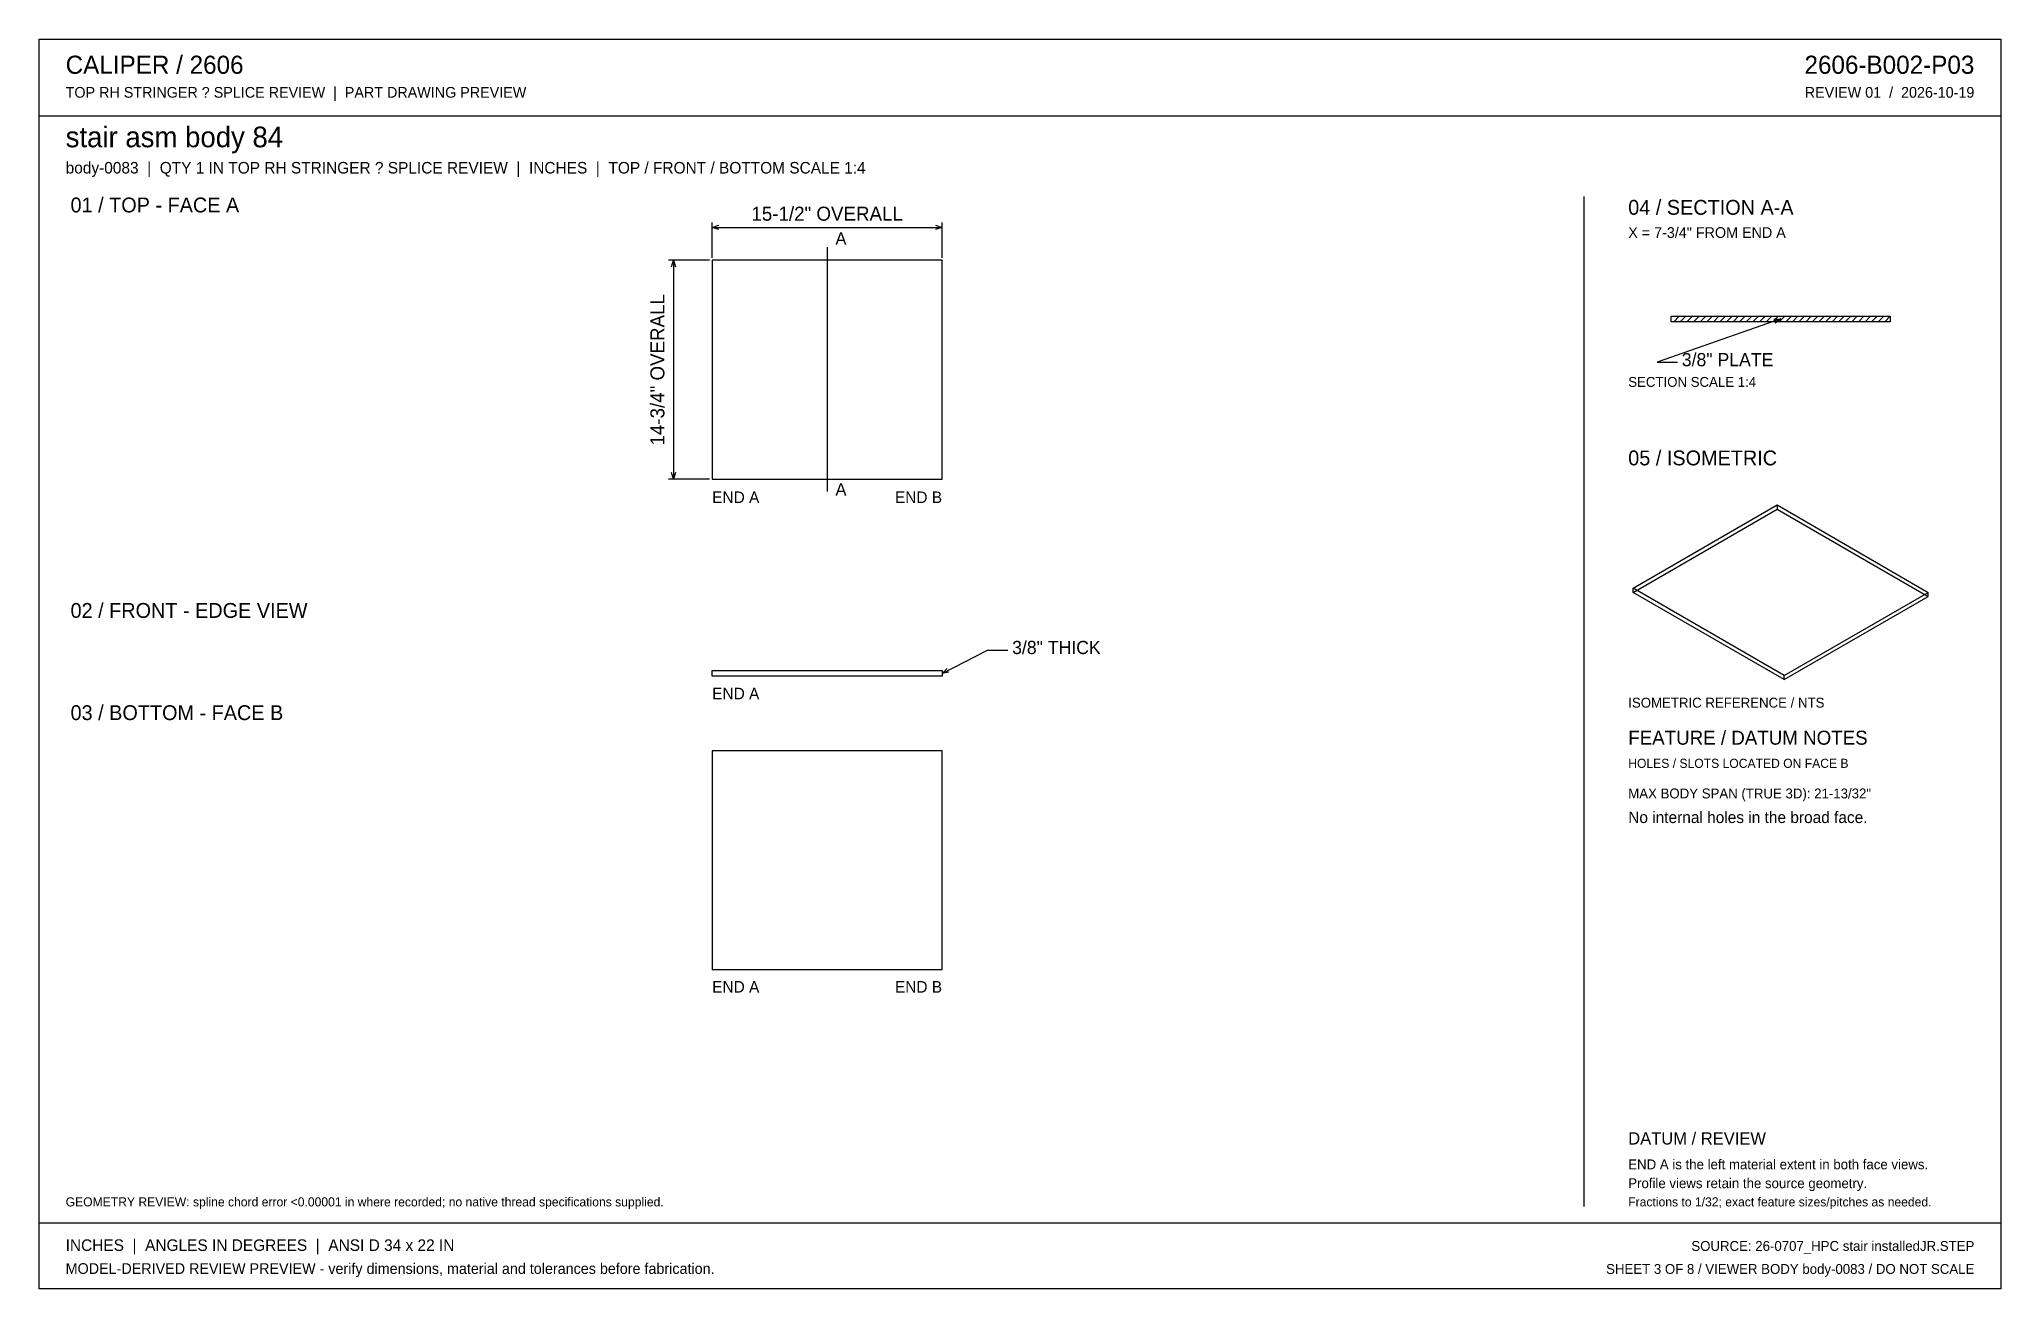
# Model space of a CAD drawing. Header units: inches. Extents: x 2 to 134, y 2 to 86.
import ezdxf
from ezdxf.enums import TextEntityAlignment as Align

# ---------------------------------------------------------------- set-up
doc = ezdxf.new("R2010")
doc.units = ezdxf.units.IN
doc.header["$MEASUREMENT"] = 0

msp = doc.modelspace()

# ---------------------------------------------------------------- linework, layer by layer
at = {"layer": 'ANNOTATION'}
for p, q in [((47.25, 71.38), (47.25, 73.76)), ((47.25, 73.43), (47.69, 73.57)), ((47.25, 73.43), (62.75, 73.43)), ((47.69, 73.29), (47.25, 73.43)), ((62.31, 73.57), (62.75, 73.43)), ((62.75, 73.43), (62.31, 73.29)), ((62.75, 71.38), (62.75, 73.76)), ((55, 72.1), (55, 55.62)), ((47.08, 71.21), (44.31, 71.21)), ((44.5, 70.76), (44.64, 71.21)), ((44.64, 71.21), (44.64, 56.46)), ((44.64, 71.21), (44.78, 70.76)), ((119.28, 67.26), (110.94, 64.35)), ((118.81, 67.24), (119.28, 67.26)), ((119.28, 67.26), (118.9, 66.98)), ((110.94, 64.35), (112.33, 64.35)), ((44.64, 56.46), (44.5, 56.9)), ((44.78, 56.9), (44.64, 56.46)), ((47.08, 56.46), (44.31, 56.46)), ((62.75, 43.37), (65.81, 44.94)), ((62.75, 43.37), (63.08, 43.7)), ((65.81, 44.94), (67.19, 44.94)), ((63.21, 43.45), (62.75, 43.37))]:
    msp.add_line(p, q, dxfattribs=at)
at = {"layer": 'OUTLINE'}
for p, q in [((1.89, 86.11), (134.11, 86.11)), ((1.89, 1.89), (1.89, 86.11)), ((134.11, 86.11), (134.11, 1.89)), ((1.89, 80.94), (134.11, 80.94)), ((106, 75.5), (106, 7.44)), ((62.75, 71.21), (47.25, 71.21)), ((47.25, 71.21), (47.25, 56.46)), ((62.75, 56.46), (62.75, 71.21)), ((111.9, 67.44), (126.65, 67.44)), ((111.9, 67.07), (111.9, 67.44)), ((112.07, 67.07), (112.44, 67.44)), ((112.51, 67.07), (112.89, 67.44)), ((112.96, 67.07), (113.33, 67.44)), ((113.4, 67.07), (113.78, 67.44)), ((113.85, 67.07), (114.22, 67.44)), ((114.29, 67.07), (114.67, 67.44)), ((114.74, 67.07), (115.11, 67.44)), ((115.18, 67.07), (115.56, 67.44)), ((115.62, 67.07), (116, 67.44)), ((116.07, 67.07), (116.44, 67.44)), ((116.51, 67.07), (116.89, 67.44)), ((116.96, 67.07), (117.33, 67.44)), ((117.4, 67.07), (117.78, 67.44)), ((117.85, 67.07), (118.22, 67.44)), ((118.29, 67.07), (118.67, 67.44)), ((118.74, 67.07), (119.11, 67.44)), ((119.18, 67.07), (119.56, 67.44)), ((119.62, 67.07), (120, 67.44)), ((120.07, 67.07), (120.44, 67.44)), ((120.51, 67.07), (120.89, 67.44)), ((120.96, 67.07), (121.33, 67.44)), ((121.4, 67.07), (121.78, 67.44)), ((121.85, 67.07), (122.22, 67.44)), ((122.29, 67.07), (122.67, 67.44)), ((122.74, 67.07), (123.11, 67.44)), ((123.18, 67.07), (123.56, 67.44)), ((123.62, 67.07), (124, 67.44)), ((124.07, 67.07), (124.44, 67.44)), ((124.51, 67.07), (124.89, 67.44)), ((124.96, 67.07), (125.33, 67.44)), ((125.4, 67.07), (125.78, 67.44)), ((125.85, 67.07), (126.22, 67.44)), ((126.29, 67.07), (126.65, 67.44)), ((126.65, 67.44), (126.65, 67.07)), ((126.65, 67.07), (111.9, 67.07)), ((47.25, 56.46), (62.75, 56.46)), ((109.33, 49.12), (119.03, 54.72)), ((109.33, 48.83), (119.03, 54.43)), ((119.03, 54.72), (119.03, 54.43)), ((119.03, 54.72), (129.22, 48.83)), ((119.03, 54.43), (129.22, 48.55)), ((109.33, 48.83), (109.33, 49.12)), ((119.52, 43.23), (109.33, 49.12)), ((119.52, 42.95), (109.33, 48.83)), ((119.52, 43.23), (129.22, 48.83)), ((119.52, 42.95), (129.22, 48.55)), ((129.22, 48.55), (129.22, 48.83)), ((47.25, 43.56), (62.75, 43.56)), ((47.25, 43.18), (47.25, 43.56)), ((62.75, 43.18), (47.25, 43.18)), ((62.75, 43.56), (62.75, 43.18)), ((119.52, 42.95), (119.52, 43.23)), ((62.75, 38.15), (47.25, 38.15)), ((47.25, 38.15), (47.25, 23.4)), ((62.75, 23.4), (62.75, 38.15)), ((47.25, 23.4), (62.75, 23.4)), ((1.89, 6.33), (134.11, 6.33)), ((134.11, 1.89), (1.89, 1.89))]:
    msp.add_line(p, q, dxfattribs=at)

# ---------------------------------------------------------------- texts
at = {"layer": 'ANNOTATION'}
for s, height, p in [('CALIPER / 2606', 1.2222, (3.67, 83.78)), ('TOP RH STRINGER ? SPLICE REVIEW  |  PART DRAWING PREVIEW', 0.7222, (3.67, 82.17)), ('stair asm body 84', 1.3889, (3.67, 78.83)), ('body-0083  |  QTY 1 IN TOP RH STRINGER ? SPLICE REVIEW  |  INCHES  |  TOP / FRONT / BOTTOM SCALE 1:4', 0.7778, (3.67, 77.06)), ('01 / TOP - FACE A', 1, (4, 74.44)), ('04 / SECTION A-A', 1, (109, 74.28)), ('A', 0.833, (55.56, 72.26)), ('X = 7-3/4" FROM END A', 0.7222, (109, 72.72)), ('3/8" PLATE', 0.889, (112.61, 64.07)), ('SECTION SCALE 1:4', 0.6667, (109, 62.68)), ('05 / ISOMETRIC', 1, (109, 57.39)), ('END A', 0.778, (47.25, 54.85)), ('A', 0.833, (55.56, 55.35)), ('02 / FRONT - EDGE VIEW', 1, (4, 47.11)), ('3/8" THICK', 0.889, (67.47, 44.67)), ('END A', 0.778, (47.25, 41.62)), ('03 / BOTTOM - FACE B', 1, (4, 40.22)), ('ISOMETRIC REFERENCE / NTS', 0.6667, (109, 41.06)), ('FEATURE / DATUM NOTES', 0.9444, (109, 38.56)), ('HOLES / SLOTS LOCATED ON FACE B', 0.6111, (109, 37)), ('MAX BODY SPAN (TRUE 3D): 21-13/32"', 0.6667, (109, 34.94)), ('No internal holes in the broad face.', 0.7778, (109, 33.28)), ('END A', 0.778, (47.25, 21.85)), ('DATUM / REVIEW', 0.8333, (109, 11.61)), ('END A is the left material extent in both face views.', 0.6667, (109, 9.94)), ('Profile views retain the source geometry.', 0.6667, (109, 8.67)), ('GEOMETRY REVIEW: spline chord error <0.00001 in where recorded; no native thread specifications supplied.', 0.61111, (3.67, 7.44)), ('Fractions to 1/32; exact feature sizes/pitches as needed.', 0.6111, (109, 7.44)), ('INCHES  |  ANGLES IN DEGREES  |  ANSI D 34 x 22 IN', 0.7778, (3.67, 4.44)), ('MODEL-DERIVED REVIEW PREVIEW - verify dimensions, material and tolerances before fabrication.', 0.7222, (3.67, 2.89))]:
    msp.add_text(s, height=height, dxfattribs=at).set_placement(p)
for s, height, p in [('2606-B002-P03', 1.2222, (132.33, 83.78)), ('REVIEW 01  /  2026-10-19', 0.7222, (132.33, 82.17)), ('END B', 0.778, (62.75, 54.85)), ('END B', 0.778, (62.75, 21.85)), ('SOURCE: 26-0707_HPC stair installedJR.STEP', 0.6667, (132.33, 4.44)), ('SHEET 3 OF 8 / VIEWER BODY body-0083 / DO NOT SCALE', 0.6667, (132.33, 2.89))]:
    msp.add_text(s, height=height, dxfattribs=at).set_placement(p, align=Align.RIGHT)
msp.add_text('15-1/2" OVERALL', height=0.9444, dxfattribs=at).set_placement((55, 73.88), align=Align.CENTER)
msp.add_text('14-3/4" OVERALL', height=0.9444, rotation=90, dxfattribs=at).set_placement((44.03, 63.83), align=Align.CENTER)

doc.saveas('drawing.dxf')
